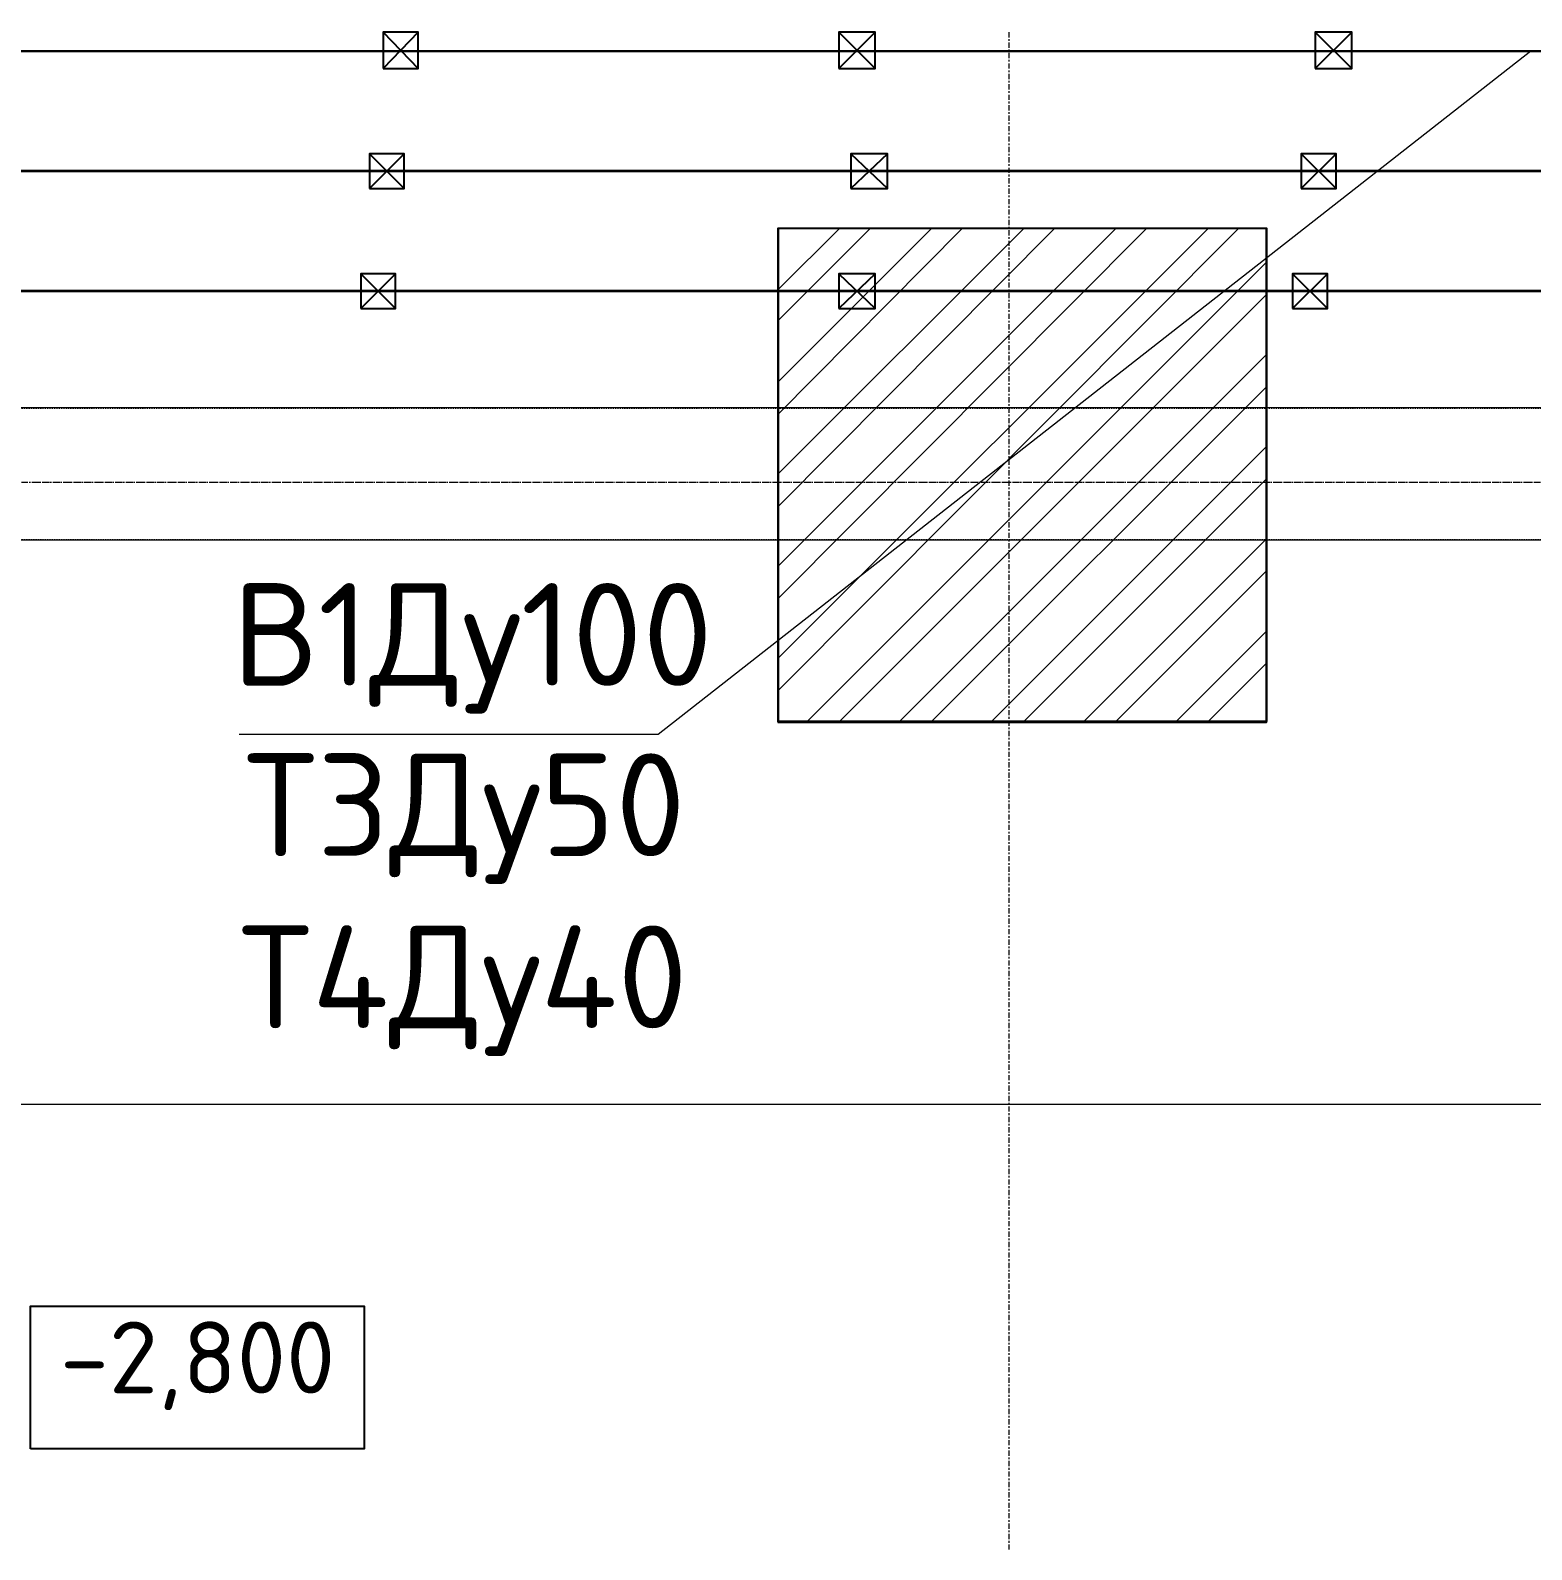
# Model space of a CAD drawing. Header units: millimetres. Extents: x -10178924 to 11692288, y -947381 to 58396.
# Drawn here: x 743974 to 747630, y -824940 to -821240 of the extents above; entities that cross this region are included whole.
import ezdxf

# ---------------------------------------------------------------- set-up
doc = ezdxf.new("R2010")
doc.units = ezdxf.units.MM
for name, pattern in [('короткая штриховая', [282.222222, 141.111111, -141.111111]), ('невидимая', [9.525, 6.35, -3.175]), ('осевая', [50.8, 31.75, -6.35, 6.35, -6.35])]:
    doc.linetypes.add(name, pattern=pattern)
for name, color, linetype, lineweight in [('PDF _0', 7, 'Continuous', 9), ('PDF _Текст', 7, 'Continuous', 5), ('Балки.1', 7, 'Continuous', 9), ('Контур пол Подвал', 7, 'Continuous', 9), ('Размеры осевые', 153, 'Continuous', 9), ('Стены.1', 7, 'Continuous', 25), ('ШТРИХОВКА', 252, 'Continuous', 15)]:
    doc.layers.add(name, color=color, linetype=linetype, lineweight=lineweight)
for name, color, linetype in [('PDF _Балки.1', 7, 'Continuous'), ('PDF _ВК_В1', 5, 'Continuous'), ('PDF _ВК_Выноски', 7, 'Continuous'), ('PDF _ВК_Т3', 1, 'Continuous'), ('PDF _ВК_Т4', 6, 'Continuous'), ('PDF _Стены.1', 7, 'Continuous')]:
    doc.layers.add(name, color=color, linetype=linetype)
for name, color, linetype, true_color in [('PDF _Контур пол Подвал', 7, 'Continuous', 0xcd6928), ('PDF _Отметки', 7, 'Continuous', 0x7f9fff), ('PDF _Размеры осевые', 7, 'Continuous', 0x5d6970), ('PDF _штриховка', 7, 'Continuous', 0x95834a)]:
    doc.layers.add(name, color=color, linetype=linetype, true_color=true_color)
doc.styles.add('PDF ISOCPEUR', font='isocpeur.ttf')

# ---------------------------------------------------------------- blocks, each defined once
blk = doc.blocks.new('A$C5282721b')
at = {"layer": 'ШТРИХОВКА', "ltscale": 100, "true_color": 0x000000, "transparency": 33554687}
h = blk.add_hatch(dxfattribs=at)
h.set_pattern_fill('ANSI31', color=18, scale=50)
h.set_pattern_definition([(45, (-108795.48, -12420.78), (-112.2532, 112.2532), [])])
h.paths.add_polyline_path([(24626.443, -42132.332), (23436.443, -42132.332), (23438.253, -41079.668), (23436.443, -40932.332), (24626.443, -40932.332)])
at = {"layer": 'Балки.1', "color": 18, "linetype": 'короткая штриховая', "ltscale": 0.02, "true_color": 0x000000, "transparency": 33554687}
for p, q in [((12015.573, -41369.704), (41378.795, -41369.704)), ((12015.573, -41689.704), (41973.795, -41689.704))]:
    blk.add_line(p, q, dxfattribs=at)
at = {"layer": 'Контур пол Подвал', "color": 18, "linetype": 'невидимая', "true_color": 0x000000, "transparency": 33554687}
blk.add_line((13194.417, -43064.958), (39053.725, -43064.958), dxfattribs=at)
at = {"layer": 'Размеры осевые', "color": 251, "linetype": 'осевая', "ltscale": 0.5, "transparency": 33554687}
blk.add_line((-9750, -41550), (62308.109, -41550), dxfattribs=at)
at = {"layer": 'Стены.1', "color": 18, "linetype": 'Continuous', "true_color": 0x000000, "transparency": 33554687, "flags": 128}
blk.add_lwpolyline([(23436.443, -42132.332), (24626.443, -42132.332), (24626.443, -40932.332), (23436.443, -40932.332)], close=True, dxfattribs=at)

msp = doc.modelspace()

# ---------------------------------------------------------------- linework, layer by layer
at = {"layer": 'PDF _0', "lineweight": 25}
for points in [[(744833.5, -821333.4), (744918.1, -821333.4), (744918.1, -821244.5), (744833.5, -821244.5)], [(745942.6, -821333.4), (746031.5, -821333.4), (746031.5, -821244.5), (745942.6, -821244.5)], [(747102.6, -821333.4), (747191.5, -821333.4), (747191.5, -821244.5), (747102.6, -821244.5)], [(744799.6, -821625.5), (744884.3, -821625.5), (744884.3, -821540.8), (744799.6, -821540.8)], [(745972.2, -821625.5), (746061.1, -821625.5), (746061.1, -821540.8), (745972.2, -821540.8)], [(747068.7, -821625.5), (747153.4, -821625.5), (747153.4, -821540.8), (747068.7, -821540.8)], [(744778.4, -821917.6), (744863.1, -821917.6), (744863.1, -821832.9), (744778.4, -821832.9)], [(745942.6, -821917.6), (746031.5, -821917.6), (746031.5, -821832.9), (745942.6, -821832.9)], [(747047.5, -821917.6), (747132.2, -821917.6), (747132.2, -821832.9), (747047.5, -821832.9)]]:
    msp.add_lwpolyline(points, close=True, dxfattribs=at)
for points in [[(744833.5, -821244.5), (744918.1, -821333.4)], [(744918.1, -821244.5), (744833.5, -821333.4)], [(745942.6, -821244.5), (746031.5, -821333.4)], [(746031.5, -821244.5), (745942.6, -821333.4)], [(747102.6, -821244.5), (747191.5, -821333.4)], [(747191.5, -821244.5), (747102.6, -821333.4)], [(744799.6, -821540.8), (744884.3, -821625.5)], [(744884.3, -821540.8), (744799.6, -821625.5)], [(745972.2, -821540.8), (746061.1, -821625.5)], [(746061.1, -821540.8), (745972.3, -821625.5)], [(747068.7, -821540.8), (747153.4, -821625.5)], [(747153.4, -821540.8), (747068.7, -821625.5)], [(744778.4, -821832.9), (744863.1, -821917.6)], [(744863.1, -821832.9), (744778.4, -821917.6)], [(745942.6, -821832.9), (746031.5, -821917.6)], [(746031.5, -821832.9), (745942.6, -821917.6)], [(747047.5, -821832.9), (747132.2, -821917.6)], [(747132.2, -821832.9), (747047.5, -821917.6)]]:
    msp.add_lwpolyline(points, dxfattribs=at)
at = {"layer": 'PDF _Балки.1', "lineweight": 9}
for points in [[(734372.8, -822480.6), (764326.9, -822480.6), (766087.9, -822480.6), (766087.9, -822158.9), (764326.9, -822158.9)], [(734372.8, -822158.9), (763734.2, -822158.9)]]:
    msp.add_lwpolyline(points, dxfattribs=at)
at = {"layer": 'PDF _ВК_В1', "lineweight": 30}
msp.add_lwpolyline([(777942.6, -821308), (777942.6, -821291), (747493.3, -821291), (723334.4, -821291)], dxfattribs=at)
at = {"layer": 'PDF _ВК_Выноски', "lineweight": 13}
msp.add_lwpolyline([(747627.5, -821291), (745502.4, -822954.7), (745405.1, -822954.7), (744482.2, -822954.7)], dxfattribs=at)
at = {"layer": 'PDF _ВК_Т3', "lineweight": 35}
msp.add_lwpolyline([(777980.7, -821583.1), (747497.5, -821583.1), (723215.9, -821583.1)], dxfattribs=at)
at = {"layer": 'PDF _ВК_Т4', "lineweight": 35}
msp.add_lwpolyline([(778082.3, -821735.5), (778082.3, -821875.2), (747256.2, -821875.2), (722923.8, -821875.2)], dxfattribs=at)
at = {"layer": 'PDF _Контур пол Подвал', "lineweight": 9}
msp.add_lwpolyline([(761411.3, -819610.4), (761411.3, -823856.3), (735550.8, -823856.3)], dxfattribs=at)
at = {"layer": 'PDF _Отметки', "lineweight": 25}
msp.add_lwpolyline([(743974.1, -824694.7), (743974.1, -824347.5), (744786.9, -824347.5), (744786.9, -824694.7)], close=True, dxfattribs=at)
at = {"layer": 'PDF _Размеры осевые', "lineweight": 9}
for points in [[(746357.5, -821257.2), (746357.5, -821244.5)], [(746357.5, -821265.6), (746357.5, -821261.4)], [(746357.5, -821282.6), (746357.5, -821269.9)], [(746357.5, -821291), (746357.5, -821286.8)], [(746357.5, -821308), (746357.5, -821295.3)], [(746357.5, -821316.4), (746357.5, -821312.2)], [(746357.5, -821333.4), (746357.5, -821320.7)], [(746357.5, -821341.8), (746357.5, -821337.6)], [(746357.5, -821358.8), (746357.5, -821346.1)], [(746357.5, -821367.2), (746357.5, -821363)], [(746357.5, -821384.2), (746357.5, -821371.5)], [(746357.5, -821392.6), (746357.5, -821388.4)], [(746357.5, -821409.6), (746357.5, -821396.9)], [(746357.5, -821418), (746357.5, -821413.8)], [(746357.5, -821435), (746357.5, -821422.3)], [(746357.5, -821443.4), (746357.5, -821439.2)], [(746357.5, -821460.4), (746357.5, -821447.7)], [(746357.5, -821468.8), (746357.5, -821464.6)], [(746357.5, -821485.8), (746357.5, -821473.1)], [(746357.5, -821494.2), (746357.5, -821490)], [(746357.5, -821511.2), (746357.5, -821498.5)], [(746357.5, -821519.6), (746357.5, -821515.4)], [(746357.5, -821536.6), (746357.5, -821523.9)], [(746357.5, -821545), (746357.5, -821540.8)], [(746357.5, -821562), (746357.5, -821549.3)], [(746357.5, -821570.4), (746357.5, -821566.2)], [(746357.5, -821587.4), (746357.5, -821574.7)], [(746357.5, -821595.8), (746357.5, -821591.6)], [(746357.5, -821612.8), (746357.5, -821600.1)], [(746357.5, -821621.2), (746357.5, -821617)], [(746357.5, -821638.2), (746357.5, -821625.5)], [(746357.5, -821646.6), (746357.5, -821642.4)], [(746357.5, -821663.6), (746357.5, -821650.9)], [(746357.5, -821672), (746357.5, -821667.8)], [(746357.5, -821689), (746357.5, -821676.3)], [(746357.5, -821697.4), (746357.5, -821693.2)], [(746357.5, -821714.4), (746357.5, -821701.7)], [(746357.5, -821722.8), (746357.5, -821718.6)], [(746357.5, -821739.8), (746357.5, -821727.1)], [(746357.5, -821748.2), (746357.5, -821744)], [(746357.5, -821765.2), (746357.5, -821752.5)], [(746357.5, -821773.6), (746357.5, -821769.4)], [(746357.5, -821790.6), (746357.5, -821777.9)], [(746357.5, -821799), (746357.5, -821794.8)], [(746357.5, -821816), (746357.5, -821803.3)], [(746357.5, -821824.4), (746357.5, -821820.2)], [(746357.5, -821841.4), (746357.5, -821828.7)], [(746357.5, -821849.8), (746357.5, -821845.6)], [(746357.5, -821866.8), (746357.5, -821854.1)], [(746357.5, -821875.2), (746357.5, -821871)], [(746357.5, -821892.2), (746357.5, -821879.5)], [(746357.5, -821900.6), (746357.5, -821896.4)], [(746357.5, -821917.6), (746357.5, -821904.9)], [(746357.5, -821926), (746357.5, -821921.8)], [(746357.5, -821943), (746357.5, -821930.3)], [(746357.5, -821951.4), (746357.5, -821947.2)], [(746357.5, -821968.4), (746357.5, -821955.7)], [(746357.5, -821976.8), (746357.5, -821972.6)], [(746357.5, -821993.8), (746357.5, -821981.1)], [(746357.5, -822002.2), (746357.5, -821998)], [(746357.5, -822019.2), (746357.5, -822006.5)], [(746357.5, -822027.6), (746357.5, -822023.4)], [(746357.5, -822044.6), (746357.5, -822031.9)], [(746357.5, -822053), (746357.5, -822048.8)], [(746357.5, -822070), (746357.5, -822057.3)], [(746357.5, -822078.4), (746357.5, -822074.2)], [(746357.5, -822095.4), (746357.5, -822082.7)], [(746357.5, -822103.8), (746357.5, -822099.6)], [(746357.5, -822120.8), (746357.5, -822108.1)], [(746357.5, -822129.2), (746357.5, -822125)], [(746357.5, -822146.2), (746357.5, -822133.5)], [(746357.5, -822154.6), (746357.5, -822150.4)], [(746357.5, -822171.6), (746357.5, -822158.9)], [(746357.5, -822180), (746357.5, -822175.8)], [(746357.5, -822197), (746357.5, -822184.3)], [(746357.5, -822205.4), (746357.5, -822201.2)], [(746357.5, -822222.4), (746357.5, -822209.7)], [(746357.5, -822230.8), (746357.5, -822226.6)], [(746357.5, -822247.8), (746357.5, -822235.1)], [(746357.5, -822256.2), (746357.5, -822252)], [(746357.5, -822273.2), (746357.5, -822260.5)], [(746357.5, -822281.6), (746357.5, -822277.4)], [(746357.5, -822298.6), (746357.5, -822285.9)], [(746357.5, -822307), (746357.5, -822302.8)], [(746357.5, -822324), (746357.5, -822311.3)], [(743974.1, -822340.9), (743974.1, -822340.9)], [(743978.3, -822340.9), (743995.3, -822340.9)], [(743999.5, -822340.9), (743999.5, -822340.9)], [(744003.7, -822340.9), (744020.7, -822340.9)], [(744024.9, -822340.9), (744024.9, -822340.9)], [(744029.1, -822340.9), (744046.1, -822340.9)], [(744050.3, -822340.9), (744050.3, -822340.9)], [(744054.5, -822340.9), (744071.5, -822340.9)], [(744075.7, -822340.9), (744075.7, -822340.9)], [(744079.9, -822340.9), (744096.9, -822340.9)], [(744101.1, -822340.9), (744101.1, -822340.9)], [(744105.3, -822340.9), (744122.3, -822340.9)], [(744126.5, -822340.9), (744126.5, -822340.9)], [(744130.7, -822340.9), (744147.7, -822340.9)], [(744151.9, -822340.9), (744151.9, -822340.9)], [(744156.1, -822340.9), (744173.1, -822340.9)], [(744177.3, -822340.9), (744177.3, -822340.9)], [(744181.5, -822340.9), (744198.5, -822340.9)], [(744202.7, -822340.9), (744202.7, -822340.9)], [(744206.9, -822340.9), (744223.9, -822340.9)], [(744228.1, -822340.9), (744228.1, -822340.9)], [(744232.3, -822340.9), (744249.3, -822340.9)], [(744253.5, -822340.9), (744253.5, -822340.9)], [(744257.7, -822340.9), (744274.7, -822340.9)], [(744278.9, -822340.9), (744278.9, -822340.9)], [(744283.1, -822340.9), (744300.1, -822340.9)], [(744304.3, -822340.9), (744304.3, -822340.9)], [(744308.5, -822340.9), (744325.5, -822340.9)], [(744329.7, -822340.9), (744329.7, -822340.9)], [(744333.9, -822340.9), (744350.9, -822340.9)], [(744355.1, -822340.9), (744355.1, -822340.9)], [(744359.3, -822340.9), (744376.3, -822340.9)], [(744380.5, -822340.9), (744380.5, -822340.9)], [(744384.7, -822340.9), (744401.7, -822340.9)], [(744405.9, -822340.9), (744405.9, -822340.9)], [(744410.1, -822340.9), (744427.1, -822340.9)], [(744431.3, -822340.9), (744431.3, -822340.9)], [(744435.5, -822340.9), (744452.5, -822340.9)], [(744456.7, -822340.9), (744456.7, -822340.9)], [(744460.9, -822340.9), (744477.9, -822340.9)], [(744482.1, -822340.9), (744482.1, -822340.9)], [(744486.3, -822340.9), (744503.3, -822340.9)], [(744507.5, -822340.9), (744507.5, -822340.9)], [(744511.7, -822340.9), (744528.7, -822340.9)], [(744532.9, -822340.9), (744532.9, -822340.9)], [(744537.1, -822340.9), (744554.1, -822340.9)], [(744558.3, -822340.9), (744558.3, -822340.9)], [(744562.5, -822340.9), (744579.5, -822340.9)], [(744583.7, -822340.9), (744583.7, -822340.9)], [(744587.9, -822340.9), (744604.9, -822340.9)], [(744609.1, -822340.9), (744609.1, -822340.9)], [(744613.3, -822340.9), (744630.3, -822340.9)], [(744634.5, -822340.9), (744634.5, -822340.9)], [(744638.7, -822340.9), (744655.7, -822340.9)], [(744659.9, -822340.9), (744659.9, -822340.9)], [(744664.1, -822340.9), (744681.1, -822340.9)], [(744685.3, -822340.9), (744685.3, -822340.9)], [(744689.5, -822340.9), (744706.5, -822340.9)], [(744710.7, -822340.9), (744710.7, -822340.9)], [(744714.9, -822340.9), (744731.9, -822340.9)], [(744736.1, -822340.9), (744736.1, -822340.9)], [(744740.3, -822340.9), (744757.3, -822340.9)], [(744761.5, -822340.9), (744761.5, -822340.9)], [(744765.7, -822340.9), (744782.7, -822340.9)], [(744786.9, -822340.9), (744786.9, -822340.9)], [(744791.1, -822340.9), (744808.1, -822340.9)], [(744812.3, -822340.9), (744812.3, -822340.9)], [(744816.5, -822340.9), (744833.5, -822340.9)], [(744837.7, -822340.9), (744837.7, -822340.9)], [(744841.9, -822340.9), (744858.9, -822340.9)], [(744863.1, -822340.9), (744863.1, -822340.9)], [(744867.3, -822340.9), (744884.3, -822340.9)], [(744888.5, -822340.9), (744888.5, -822340.9)], [(744892.7, -822340.9), (744909.7, -822340.9)], [(744913.9, -822340.9), (744913.9, -822340.9)], [(744918.1, -822340.9), (744935.1, -822340.9)], [(744939.3, -822340.9), (744939.3, -822340.9)], [(744943.5, -822340.9), (744960.5, -822340.9)], [(744964.7, -822340.9), (744964.7, -822340.9)], [(744968.9, -822340.9), (744985.9, -822340.9)], [(744990.1, -822340.9), (744990.1, -822340.9)], [(744994.3, -822340.9), (745011.3, -822340.9)], [(745015.5, -822340.9), (745015.5, -822340.9)], [(745019.7, -822340.9), (745036.7, -822340.9)], [(745040.9, -822340.9), (745040.9, -822340.9)], [(745045.1, -822340.9), (745062.1, -822340.9)], [(745066.3, -822340.9), (745066.3, -822340.9)], [(745070.5, -822340.9), (745087.5, -822340.9)], [(745091.7, -822340.9), (745091.7, -822340.9)], [(745095.9, -822340.9), (745112.9, -822340.9)], [(745117.1, -822340.9), (745117.1, -822340.9)], [(745121.3, -822340.9), (745138.3, -822340.9)], [(745142.5, -822340.9), (745142.5, -822340.9)], [(745146.7, -822340.9), (745163.7, -822340.9)], [(745167.9, -822340.9), (745167.9, -822340.9)], [(745172.1, -822340.9), (745189.1, -822340.9)], [(745193.3, -822340.9), (745193.3, -822340.9)], [(745197.5, -822340.9), (745214.5, -822340.9)], [(745218.7, -822340.9), (745218.7, -822340.9)], [(745222.9, -822340.9), (745239.9, -822340.9)], [(745244.1, -822340.9), (745244.1, -822340.9)], [(745248.3, -822340.9), (745265.3, -822340.9)], [(745269.5, -822340.9), (745269.5, -822340.9)], [(745273.7, -822340.9), (745290.7, -822340.9)], [(745294.9, -822340.9), (745294.9, -822340.9)], [(745299.1, -822340.9), (745316.1, -822340.9)], [(745320.3, -822340.9), (745320.3, -822340.9)], [(745324.5, -822340.9), (745341.5, -822340.9)], [(745345.7, -822340.9), (745345.7, -822340.9)], [(745349.9, -822340.9), (745366.9, -822340.9)], [(745371.1, -822340.9), (745371.1, -822340.9)], [(745375.3, -822340.9), (745392.3, -822340.9)], [(745396.5, -822340.9), (745396.5, -822340.9)], [(745400.7, -822340.9), (745417.7, -822340.9)], [(745421.9, -822340.9), (745421.9, -822340.9)], [(745426.1, -822340.9), (745443.1, -822340.9)], [(745447.3, -822340.9), (745447.3, -822340.9)], [(745451.5, -822340.9), (745468.5, -822340.9)], [(745472.7, -822340.9), (745472.7, -822340.9)], [(745476.9, -822340.9), (745493.9, -822340.9)], [(745498.1, -822340.9), (745498.1, -822340.9)], [(745502.3, -822340.9), (745519.3, -822340.9)], [(745523.5, -822340.9), (745523.5, -822340.9)], [(745527.7, -822340.9), (745544.7, -822340.9)], [(745548.9, -822340.9), (745548.9, -822340.9)], [(745553.1, -822340.9), (745570.1, -822340.9)], [(745574.3, -822340.9), (745574.3, -822340.9)], [(745578.5, -822340.9), (745595.5, -822340.9)], [(745599.7, -822340.9), (745599.7, -822340.9)], [(745603.9, -822340.9), (745620.9, -822340.9)], [(745625.1, -822340.9), (745625.1, -822340.9)], [(745629.3, -822340.9), (745646.3, -822340.9)], [(745650.5, -822340.9), (745650.5, -822340.9)], [(745654.7, -822340.9), (745671.7, -822340.9)], [(745675.9, -822340.9), (745675.9, -822340.9)], [(745680.1, -822340.9), (745697.1, -822340.9)], [(745701.3, -822340.9), (745701.3, -822340.9)], [(745705.5, -822340.9), (745722.5, -822340.9)], [(745726.7, -822340.9), (745726.7, -822340.9)], [(745730.9, -822340.9), (745747.9, -822340.9)], [(745752.1, -822340.9), (745752.1, -822340.9)], [(745756.4, -822340.9), (745773.3, -822340.9)], [(745777.5, -822340.9), (745777.5, -822340.9)], [(745781.8, -822340.9), (745798.7, -822340.9)], [(745802.9, -822340.9), (745802.9, -822340.9)], [(745807.1, -822340.9), (745824.1, -822340.9)], [(745828.3, -822340.9), (745828.3, -822340.9)], [(745832.5, -822340.9), (745849.5, -822340.9)], [(745853.7, -822340.9), (745853.7, -822340.9)], [(745857.9, -822340.9), (745874.9, -822340.9)], [(745879.1, -822340.9), (745879.1, -822340.9)], [(745883.4, -822340.9), (745900.3, -822340.9)], [(745904.5, -822340.9), (745904.5, -822340.9)], [(745908.8, -822340.9), (745925.7, -822340.9)], [(745929.9, -822340.9), (745929.9, -822340.9)], [(745934.1, -822340.9), (745951.1, -822340.9)], [(745955.3, -822340.9), (745955.3, -822340.9)], [(745959.6, -822340.9), (745976.5, -822340.9)], [(745980.7, -822340.9), (745980.7, -822340.9)], [(745985, -822340.9), (746001.9, -822340.9)], [(746006.1, -822340.9), (746006.1, -822340.9)], [(746010.4, -822340.9), (746027.3, -822340.9)], [(746031.5, -822340.9), (746031.5, -822340.9)], [(746035.8, -822340.9), (746052.7, -822340.9)], [(746056.9, -822340.9), (746056.9, -822340.9)], [(746061.1, -822340.9), (746078.1, -822340.9)], [(746082.3, -822340.9), (746082.3, -822340.9)], [(746086.6, -822340.9), (746103.5, -822340.9)], [(746107.7, -822340.9), (746107.7, -822340.9)], [(746112, -822340.9), (746128.9, -822340.9)], [(746133.1, -822340.9), (746133.1, -822340.9)], [(746137.4, -822340.9), (746154.3, -822340.9)], [(746158.5, -822340.9), (746158.5, -822340.9)], [(746162.8, -822340.9), (746179.7, -822340.9)], [(746183.9, -822340.9), (746183.9, -822340.9)], [(746188.2, -822340.9), (746205.1, -822340.9)], [(746209.3, -822340.9), (746209.3, -822340.9)], [(746213.6, -822340.9), (746230.5, -822340.9)], [(746234.7, -822340.9), (746234.7, -822340.9)], [(746239, -822340.9), (746255.9, -822340.9)], [(746260.1, -822340.9), (746260.1, -822340.9)], [(746264.4, -822340.9), (746281.3, -822340.9)], [(746285.5, -822340.9), (746285.5, -822340.9)], [(746289.8, -822340.9), (746306.7, -822340.9)], [(746310.9, -822340.9), (746310.9, -822340.9)], [(746315.2, -822340.9), (746332.1, -822340.9)], [(746336.3, -822340.9), (746336.3, -822340.9)], [(746340.6, -822340.9), (746357.5, -822340.9)], [(746357.5, -822332.4), (746357.5, -822328.2)], [(746357.5, -822349.4), (746357.5, -822336.7)], [(746361.7, -822340.9), (746361.7, -822340.9)], [(746366, -822340.9), (746382.9, -822340.9)], [(746387.1, -822340.9), (746387.1, -822340.9)], [(746391.4, -822340.9), (746408.3, -822340.9)], [(746412.5, -822340.9), (746412.5, -822340.9)], [(746416.8, -822340.9), (746433.7, -822340.9)], [(746437.9, -822340.9), (746437.9, -822340.9)], [(746442.2, -822340.9), (746459.1, -822340.9)], [(746463.3, -822340.9), (746463.3, -822340.9)], [(746467.6, -822340.9), (746484.5, -822340.9)], [(746488.7, -822340.9), (746488.7, -822340.9)], [(746493, -822340.9), (746509.9, -822340.9)], [(746514.1, -822340.9), (746514.1, -822340.9)], [(746518.4, -822340.9), (746535.3, -822340.9)], [(746539.5, -822340.9), (746539.5, -822340.9)], [(746543.8, -822340.9), (746560.7, -822340.9)], [(746564.9, -822340.9), (746564.9, -822340.9)], [(746569.2, -822340.9), (746586.1, -822340.9)], [(746590.3, -822340.9), (746590.3, -822340.9)], [(746594.6, -822340.9), (746611.5, -822340.9)], [(746615.7, -822340.9), (746615.7, -822340.9)], [(746620, -822340.9), (746636.9, -822340.9)], [(746641.1, -822340.9), (746641.1, -822340.9)], [(746645.4, -822340.9), (746662.3, -822340.9)], [(746666.5, -822340.9), (746666.5, -822340.9)], [(746670.8, -822340.9), (746687.7, -822340.9)], [(746691.9, -822340.9), (746691.9, -822340.9)], [(746696.2, -822340.9), (746713.1, -822340.9)], [(746717.3, -822340.9), (746717.3, -822340.9)], [(746721.6, -822340.9), (746738.5, -822340.9)], [(746742.7, -822340.9), (746742.7, -822340.9)], [(746747, -822340.9), (746763.9, -822340.9)], [(746768.1, -822340.9), (746768.1, -822340.9)], [(746772.4, -822340.9), (746789.3, -822340.9)], [(746793.5, -822340.9), (746793.5, -822340.9)], [(746797.8, -822340.9), (746814.7, -822340.9)], [(746818.9, -822340.9), (746818.9, -822340.9)], [(746823.2, -822340.9), (746840.1, -822340.9)], [(746844.3, -822340.9), (746844.3, -822340.9)], [(746848.6, -822340.9), (746865.5, -822340.9)], [(746869.7, -822340.9), (746869.7, -822340.9)], [(746874, -822340.9), (746890.9, -822340.9)], [(746895.1, -822340.9), (746895.1, -822340.9)], [(746899.4, -822340.9), (746916.3, -822340.9)], [(746920.5, -822340.9), (746920.5, -822340.9)], [(746924.8, -822340.9), (746941.7, -822340.9)], [(746945.9, -822340.9), (746945.9, -822340.9)], [(746950.2, -822340.9), (746967.1, -822340.9)], [(746971.3, -822340.9), (746971.3, -822340.9)], [(746975.6, -822340.9), (746992.5, -822340.9)], [(746996.7, -822340.9), (746996.7, -822340.9)], [(747001, -822340.9), (747017.9, -822340.9)], [(747022.1, -822340.9), (747022.1, -822340.9)], [(747026.4, -822340.9), (747043.3, -822340.9)], [(747047.5, -822340.9), (747047.5, -822340.9)], [(747051.8, -822340.9), (747068.7, -822340.9)], [(747072.9, -822340.9), (747072.9, -822340.9)], [(747077.2, -822340.9), (747094.1, -822340.9)], [(747098.3, -822340.9), (747098.3, -822340.9)], [(747102.6, -822340.9), (747119.5, -822340.9)], [(747123.7, -822340.9), (747123.7, -822340.9)], [(747128, -822340.9), (747144.9, -822340.9)], [(747149.1, -822340.9), (747149.1, -822340.9)], [(747153.4, -822340.9), (747170.3, -822340.9)], [(747174.5, -822340.9), (747174.5, -822340.9)], [(747178.8, -822340.9), (747195.7, -822340.9)], [(747199.9, -822340.9), (747199.9, -822340.9)], [(747204.2, -822340.9), (747221.1, -822340.9)], [(747225.3, -822340.9), (747225.3, -822340.9)], [(747229.6, -822340.9), (747246.5, -822340.9)], [(747250.7, -822340.9), (747250.7, -822340.9)], [(747255, -822340.9), (747271.9, -822340.9)], [(747276.1, -822340.9), (747276.1, -822340.9)], [(747280.4, -822340.9), (747297.3, -822340.9)], [(747301.5, -822340.9), (747301.5, -822340.9)], [(747305.8, -822340.9), (747322.7, -822340.9)], [(747326.9, -822340.9), (747326.9, -822340.9)], [(747331.2, -822340.9), (747348.1, -822340.9)], [(747352.3, -822340.9), (747352.3, -822340.9)], [(747356.6, -822340.9), (747373.5, -822340.9)], [(747377.7, -822340.9), (747377.7, -822340.9)], [(747382, -822340.9), (747398.9, -822340.9)], [(747403.1, -822340.9), (747403.1, -822340.9)], [(747407.4, -822340.9), (747424.3, -822340.9)], [(747428.5, -822340.9), (747428.5, -822340.9)], [(747432.8, -822340.9), (747449.7, -822340.9)], [(747453.9, -822340.9), (747453.9, -822340.9)], [(747458.2, -822340.9), (747475.1, -822340.9)], [(747479.3, -822340.9), (747479.3, -822340.9)], [(747483.6, -822340.9), (747500.5, -822340.9)], [(747504.7, -822340.9), (747504.7, -822340.9)], [(747509, -822340.9), (747525.9, -822340.9)], [(747530.1, -822340.9), (747530.1, -822340.9)], [(747534.4, -822340.9), (747551.3, -822340.9)], [(747555.5, -822340.9), (747555.5, -822340.9)], [(747559.8, -822340.9), (747576.7, -822340.9)], [(747580.9, -822340.9), (747580.9, -822340.9)], [(747585.2, -822340.9), (747602.1, -822340.9)], [(747606.3, -822340.9), (747606.3, -822340.9)], [(747610.6, -822340.9), (747627.5, -822340.9)], [(746357.5, -822357.8), (746357.5, -822353.6)], [(746357.5, -822374.8), (746357.5, -822362.1)], [(746357.5, -822383.2), (746357.5, -822379)], [(746357.5, -822400.2), (746357.5, -822387.5)], [(746357.5, -822408.6), (746357.5, -822404.4)], [(746357.5, -822425.6), (746357.5, -822412.9)], [(746357.5, -822434), (746357.5, -822429.8)], [(746357.5, -822451), (746357.5, -822438.3)], [(746357.5, -822459.4), (746357.5, -822455.2)], [(746357.5, -822476.4), (746357.5, -822463.7)], [(746357.5, -822484.8), (746357.5, -822480.6)], [(746357.5, -822501.8), (746357.5, -822489.1)], [(746357.5, -822510.2), (746357.5, -822506)], [(746357.5, -822527.2), (746357.5, -822514.5)], [(746357.5, -822535.6), (746357.5, -822531.4)], [(746357.5, -822552.6), (746357.5, -822539.9)], [(746357.5, -822561), (746357.5, -822556.8)], [(746357.5, -822578), (746357.5, -822565.3)], [(746357.5, -822586.4), (746357.5, -822582.2)], [(746357.5, -822603.4), (746357.5, -822590.7)], [(746357.5, -822611.8), (746357.5, -822607.6)], [(746357.5, -822628.8), (746357.5, -822616.1)], [(746357.5, -822637.2), (746357.5, -822633)], [(746357.5, -822654.2), (746357.5, -822641.5)], [(746357.5, -822662.6), (746357.5, -822658.4)], [(746357.5, -822679.6), (746357.5, -822666.9)], [(746357.5, -822688), (746357.5, -822683.8)], [(746357.5, -822705), (746357.5, -822692.3)], [(746357.5, -822713.4), (746357.5, -822709.2)], [(746357.5, -822730.4), (746357.5, -822717.7)], [(746357.5, -822738.8), (746357.5, -822734.6)], [(746357.5, -822755.8), (746357.5, -822743.1)], [(746357.5, -822764.2), (746357.5, -822760)], [(746357.5, -822781.2), (746357.5, -822768.5)], [(746357.5, -822789.6), (746357.5, -822785.4)], [(746357.5, -822806.6), (746357.5, -822793.9)], [(746357.5, -822815), (746357.5, -822810.8)], [(746357.5, -822832), (746357.5, -822819.3)], [(746357.5, -822840.4), (746357.5, -822836.2)], [(746357.5, -822857.4), (746357.5, -822844.7)], [(746357.5, -822865.8), (746357.5, -822861.6)], [(746357.5, -822882.8), (746357.5, -822870.1)], [(746357.5, -822891.2), (746357.5, -822887)], [(746357.5, -822908.2), (746357.5, -822895.5)], [(746357.5, -822916.6), (746357.5, -822912.4)], [(746357.5, -822933.6), (746357.5, -822920.9)], [(746357.5, -822942), (746357.5, -822937.8)], [(746357.5, -822959), (746357.5, -822946.3)], [(746357.5, -822967.4), (746357.5, -822963.2)], [(746357.5, -822984.4), (746357.5, -822971.7)], [(746357.5, -822992.8), (746357.5, -822988.6)], [(746357.5, -823009.8), (746357.5, -822997.1)], [(746357.5, -823018.2), (746357.5, -823014)], [(746357.5, -823035.2), (746357.5, -823022.5)], [(746357.5, -823043.6), (746357.5, -823039.4)], [(746357.5, -823060.6), (746357.5, -823047.9)], [(746357.5, -823069), (746357.5, -823064.8)], [(746357.5, -823086), (746357.5, -823073.3)], [(746357.5, -823094.4), (746357.5, -823090.2)], [(746357.5, -823111.4), (746357.5, -823098.7)], [(746357.5, -823119.8), (746357.5, -823115.6)], [(746357.5, -823136.8), (746357.5, -823124.1)], [(746357.5, -823145.2), (746357.5, -823141)], [(746357.5, -823162.2), (746357.5, -823149.5)], [(746357.5, -823170.6), (746357.5, -823166.4)], [(746357.5, -823187.6), (746357.5, -823174.9)], [(746357.5, -823196), (746357.5, -823191.8)], [(746357.5, -823213), (746357.5, -823200.3)], [(746357.5, -823221.4), (746357.5, -823217.2)], [(746357.5, -823238.4), (746357.5, -823225.7)], [(746357.5, -823246.8), (746357.5, -823242.6)], [(746357.5, -823263.8), (746357.5, -823251.1)], [(746357.5, -823272.2), (746357.5, -823268)], [(746357.5, -823289.2), (746357.5, -823276.5)], [(746357.5, -823297.6), (746357.5, -823293.4)], [(746357.5, -823314.6), (746357.5, -823301.9)], [(746357.5, -823323), (746357.5, -823318.8)], [(746357.5, -823340), (746357.5, -823327.3)], [(746357.5, -823348.4), (746357.5, -823344.2)], [(746357.5, -823365.4), (746357.5, -823352.7)], [(746357.5, -823373.8), (746357.5, -823369.6)], [(746357.5, -823390.8), (746357.5, -823378.1)], [(746357.5, -823399.2), (746357.5, -823395)], [(746357.5, -823416.2), (746357.5, -823403.5)], [(746357.5, -823424.6), (746357.5, -823420.4)], [(746357.5, -823441.6), (746357.5, -823428.9)], [(746357.5, -823450), (746357.5, -823445.8)], [(746357.5, -823467), (746357.5, -823454.3)], [(746357.5, -823475.4), (746357.5, -823471.2)], [(746357.5, -823492.4), (746357.5, -823479.7)], [(746357.5, -823500.8), (746357.5, -823496.6)], [(746357.5, -823517.8), (746357.5, -823505.1)], [(746357.5, -823526.2), (746357.5, -823522)], [(746357.5, -823543.2), (746357.5, -823530.5)], [(746357.5, -823551.6), (746357.5, -823547.4)], [(746357.5, -823568.6), (746357.5, -823555.9)], [(746357.5, -823577.1), (746357.5, -823572.8)], [(746357.5, -823594), (746357.5, -823581.3)], [(746357.5, -823602.4), (746357.5, -823598.2)], [(746357.5, -823619.4), (746357.5, -823606.7)], [(746357.5, -823627.9), (746357.5, -823623.6)], [(746357.5, -823644.8), (746357.5, -823632.1)], [(746357.5, -823653.2), (746357.5, -823649)], [(746357.5, -823670.2), (746357.5, -823657.5)], [(746357.5, -823678.7), (746357.5, -823674.4)], [(746357.5, -823695.6), (746357.5, -823682.9)], [(746357.5, -823704.1), (746357.5, -823699.8)], [(746357.5, -823721), (746357.5, -823708.3)], [(746357.5, -823729.5), (746357.5, -823725.2)], [(746357.5, -823746.4), (746357.5, -823733.7)], [(746357.5, -823754.9), (746357.5, -823750.6)], [(746357.5, -823771.8), (746357.5, -823759.1)], [(746357.5, -823780.2), (746357.5, -823776)], [(746357.5, -823797.2), (746357.5, -823784.5)], [(746357.5, -823805.7), (746357.5, -823801.4)], [(746357.5, -823822.6), (746357.5, -823809.9)], [(746357.5, -823831.1), (746357.5, -823826.8)], [(746357.5, -823848), (746357.5, -823835.3)], [(746357.5, -823856.5), (746357.5, -823852.2)], [(746357.5, -823873.4), (746357.5, -823860.7)], [(746357.5, -823881.9), (746357.5, -823877.6)], [(746357.5, -823898.8), (746357.5, -823886.1)], [(746357.5, -823907.3), (746357.5, -823903)], [(746357.5, -823924.2), (746357.5, -823911.5)], [(746357.5, -823932.7), (746357.5, -823928.4)], [(746357.5, -823949.6), (746357.5, -823936.9)], [(746357.5, -823958.1), (746357.5, -823953.8)], [(746357.5, -823975), (746357.5, -823962.3)], [(746357.5, -823983.5), (746357.5, -823979.2)], [(746357.5, -824000.4), (746357.5, -823987.7)], [(746357.5, -824008.9), (746357.5, -824004.6)], [(746357.5, -824025.8), (746357.5, -824013.1)], [(746357.5, -824034.3), (746357.5, -824030)], [(746357.5, -824051.2), (746357.5, -824038.5)], [(746357.5, -824059.7), (746357.5, -824055.4)], [(746357.5, -824076.6), (746357.5, -824063.9)], [(746357.5, -824085.1), (746357.5, -824080.8)], [(746357.5, -824102), (746357.5, -824089.3)], [(746357.5, -824110.5), (746357.5, -824106.2)], [(746357.5, -824127.4), (746357.5, -824114.7)], [(746357.5, -824135.9), (746357.5, -824131.6)], [(746357.5, -824152.8), (746357.5, -824140.1)], [(746357.5, -824161.3), (746357.5, -824157)], [(746357.5, -824178.2), (746357.5, -824165.5)], [(746357.5, -824186.7), (746357.5, -824182.4)], [(746357.5, -824203.6), (746357.5, -824190.9)], [(746357.5, -824212.1), (746357.5, -824207.8)], [(746357.5, -824229), (746357.5, -824216.3)], [(746357.5, -824237.5), (746357.5, -824233.2)], [(746357.5, -824254.4), (746357.5, -824241.7)], [(746357.5, -824262.9), (746357.5, -824258.6)], [(746357.5, -824279.8), (746357.5, -824267.1)], [(746357.5, -824288.3), (746357.5, -824284)], [(746357.5, -824305.2), (746357.5, -824292.5)], [(746357.5, -824313.7), (746357.5, -824309.4)], [(746357.5, -824330.6), (746357.5, -824317.9)], [(746357.5, -824339.1), (746357.5, -824334.8)], [(746357.5, -824356), (746357.5, -824343.3)], [(746357.5, -824364.5), (746357.5, -824360.2)], [(746357.5, -824381.4), (746357.5, -824368.7)], [(746357.5, -824389.9), (746357.5, -824385.6)], [(746357.5, -824406.8), (746357.5, -824394.1)], [(746357.5, -824415.3), (746357.5, -824411)], [(746357.5, -824432.2), (746357.5, -824419.5)], [(746357.5, -824440.7), (746357.5, -824436.4)], [(746357.5, -824457.6), (746357.5, -824444.9)], [(746357.5, -824466.1), (746357.5, -824461.8)], [(746357.5, -824483), (746357.5, -824470.3)], [(746357.5, -824491.5), (746357.5, -824487.2)], [(746357.5, -824508.4), (746357.5, -824495.7)], [(746357.5, -824516.9), (746357.5, -824512.6)], [(746357.5, -824533.8), (746357.5, -824521.1)], [(746357.5, -824542.3), (746357.5, -824538)], [(746357.5, -824559.2), (746357.5, -824546.5)], [(746357.5, -824567.7), (746357.5, -824563.4)], [(746357.5, -824584.6), (746357.5, -824571.9)], [(746357.5, -824593.1), (746357.5, -824588.8)], [(746357.5, -824610), (746357.5, -824597.3)], [(746357.5, -824618.5), (746357.5, -824614.2)], [(746357.5, -824635.4), (746357.5, -824622.7)], [(746357.5, -824643.9), (746357.5, -824639.6)], [(746357.5, -824660.8), (746357.5, -824648.1)], [(746357.5, -824669.3), (746357.5, -824665)], [(746357.5, -824686.2), (746357.5, -824673.5)], [(746357.5, -824694.7), (746357.5, -824690.4)], [(746357.5, -824711.6), (746357.5, -824698.9)], [(746357.5, -824720.1), (746357.5, -824715.8)], [(746357.5, -824737), (746357.5, -824724.3)], [(746357.5, -824745.5), (746357.5, -824741.2)], [(746357.5, -824762.4), (746357.5, -824749.7)], [(746357.5, -824770.9), (746357.5, -824766.6)], [(746357.5, -824787.8), (746357.5, -824775.1)], [(746357.5, -824796.3), (746357.5, -824792)], [(746357.5, -824813.2), (746357.5, -824800.5)], [(746357.5, -824821.7), (746357.5, -824817.4)], [(746357.5, -824838.6), (746357.5, -824825.9)], [(746357.5, -824847.1), (746357.5, -824842.8)], [(746357.5, -824864), (746357.5, -824851.3)], [(746357.5, -824872.5), (746357.5, -824868.2)], [(746357.5, -824889.4), (746357.5, -824876.7)], [(746357.5, -824897.9), (746357.5, -824893.6)], [(746357.5, -824914.8), (746357.5, -824902.1)], [(746357.5, -824923.3), (746357.5, -824919)], [(746357.5, -824940.2), (746357.5, -824927.5)]]:
    msp.add_lwpolyline(points, dxfattribs=at)
at = {"layer": 'PDF _Стены.1', "lineweight": 25}
msp.add_lwpolyline([(745794.4, -822925.1), (746984, -822925.1), (746984, -821722.9), (745794.4, -821722.9)], close=True, dxfattribs=at)
at = {"layer": 'PDF _штриховка', "color": 251, "lineweight": 5, "true_color": 0x636466}
for points in [[(745794.4, -821727.1), (745794.4, -821722.8)], [(745794.4, -821947.2), (746018.8, -821722.8)], [(745794.4, -822175.8), (746243.2, -821722.9)], [(745794.4, -822400.2), (746467.5, -821722.9)], [(745794.4, -822624.5), (746691.9, -821722.9)], [(745794.4, -822848.9), (746916.2, -821722.9)], [(745942.6, -822925.1), (746984, -821883.7)], [(746167, -822925.1), (746984, -822108.1)], [(746391.4, -822925.1), (746984, -822332.5)], [(746615.7, -822925.1), (746984, -822556.8)], [(746840.1, -822925.1), (746984, -822781.2)]]:
    msp.add_lwpolyline(points, dxfattribs=at)

# ---------------------------------------------------------------- block references
msp.add_blockref('A$C5282721b', (722358.6, -780790.4))

# ---------------------------------------------------------------- texts
at = {"layer": 'PDF _Текст', "char_height": 249.99, "attachment_point": 4, "style": 'PDF ISOCPEUR'}
for s, insert in [('В1Ду100', (744465.2, -822745.3)), ('Т3Ду50', (744494.8, -823160.2)), ('Т4Ду40', (744482.1, -823579.3))]:
    msp.add_mtext(s, dxfattribs=dict(at, insert=insert))
at = {"layer": 'PDF _Текст', "color": 161, "true_color": 0x7f9fff, "insert": (744046.1, -824492.6), "char_height": 175, "attachment_point": 4, "style": 'PDF ISOCPEUR'}
msp.add_mtext('-2,800', dxfattribs=at)

doc.saveas('drawing.dxf')
